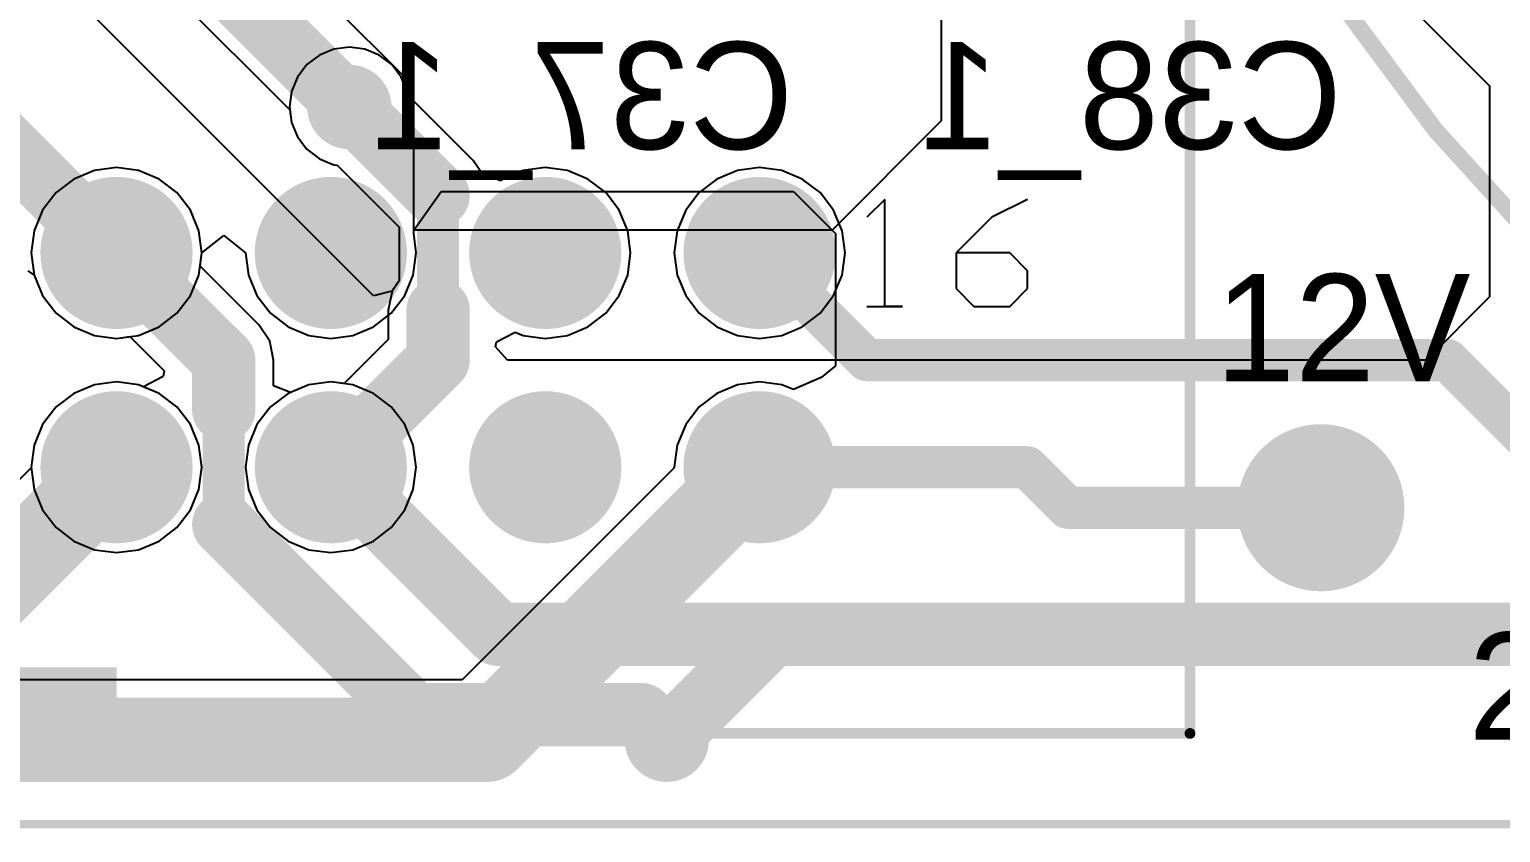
# Model space of a CAD drawing. Extents: x 5 to 126, y 30 to 120.
# Drawn here: x 50.2 to 67.63, y 29.9 to 39.42 of the extents above; entities that cross this region are included whole.
import ezdxf

# ---------------------------------------------------------------- set-up
doc = ezdxf.new("R2010")
doc.units = 0
doc.layers.get('0').update_dxf_attribs({"linetype": 'CONTINUOUS'})
for name, color, linetype in [('BOTTOMLAYER', 5, 'CONTINUOUS'), ('BOTTOMOVERLAY', 54, 'CONTINUOUS'), ('BOTTOMSOLDER', 6, 'CONTINUOUS'), ('MECHANICAL13', 56, 'CONTINUOUS'), ('MECHANICAL4', 56, 'CONTINUOUS'), ('MULTILAYER', 9, 'CONTINUOUS'), ('TOPLAYER', 1, 'CONTINUOUS'), ('TOPOVERLAY', 2, 'CONTINUOUS'), ('TOPSOLDER', 216, 'CONTINUOUS')]:
    doc.layers.add(name, color=color, linetype=linetype)

# ---------------------------------------------------------------- blocks, each defined once
blk = doc.blocks.new('61201621621_14')
at = {"layer": 'BOTTOMLAYER', "const_width": 0.8}
for points in [[(0.87, 1.27, 1), (1.67, 1.27, 1)], [(3.41, 1.27, 1), (4.21, 1.27, 1)], [(5.95, 1.27, 1), (6.75, 1.27, 1)], [(8.49, 1.27, 1), (9.29, 1.27, 1)], [(0.87, -1.27, 1), (1.67, -1.27, 1)], [(3.41, -1.27, 1), (4.21, -1.27, 1)], [(5.95, -1.27, 1), (6.75, -1.27, 1)], [(8.49, -1.27, 1), (9.29, -1.27, 1)]]:
    blk.add_lwpolyline(points, format="xyb", close=True, dxfattribs=at)
at = {"layer": 'BOTTOMSOLDER', "const_width": 0.902}
for points in [[(0.819, 1.27, 1), (1.721, 1.27, 1)], [(3.359, 1.27, 1), (4.261, 1.27, 1)], [(5.899, 1.27, 1), (6.801, 1.27, 1)], [(8.439, 1.27, 1), (9.341, 1.27, 1)], [(0.819, -1.27, 1), (1.721, -1.27, 1)], [(3.359, -1.27, 1), (4.261, -1.27, 1)], [(5.899, -1.27, 1), (6.801, -1.27, 1)], [(8.439, -1.27, 1), (9.341, -1.27, 1)]]:
    blk.add_lwpolyline(points, format="xyb", close=True, dxfattribs=at)
at = {"layer": 'MULTILAYER', "const_width": 0.8}
for points in [[(0.87, 1.27, 1), (1.67, 1.27, 1)], [(3.41, 1.27, 1), (4.21, 1.27, 1)], [(5.95, 1.27, 1), (6.75, 1.27, 1)], [(8.49, 1.27, 1), (9.29, 1.27, 1)], [(0.87, -1.27, 1), (1.67, -1.27, 1)], [(3.41, -1.27, 1), (4.21, -1.27, 1)], [(5.95, -1.27, 1), (6.75, -1.27, 1)], [(8.49, -1.27, 1), (9.29, -1.27, 1)]]:
    blk.add_lwpolyline(points, format="xyb", close=True, dxfattribs=at)
at = {"layer": 'TOPLAYER', "const_width": 0.8}
for points in [[(0.87, 1.27, 1), (1.67, 1.27, 1)], [(3.41, 1.27, 1), (4.21, 1.27, 1)], [(5.95, 1.27, 1), (6.75, 1.27, 1)], [(8.49, 1.27, 1), (9.29, 1.27, 1)], [(0.87, -1.27, 1), (1.67, -1.27, 1)], [(3.41, -1.27, 1), (4.21, -1.27, 1)], [(5.95, -1.27, 1), (6.75, -1.27, 1)], [(8.49, -1.27, 1), (9.29, -1.27, 1)]]:
    blk.add_lwpolyline(points, format="xyb", close=True, dxfattribs=at)
at = {"layer": 'TOPOVERLAY'}
for p, q in [((10.372, 1.905), (10.16, 1.693)), ((10.372, 0.635), (10.372, 1.905)), ((12.064, 1.905), (11.641, 1.693)), ((11.641, 1.693), (11.218, 1.27)), ((11.218, 1.27), (11.218, 0.847)), ((11.853, 1.27), (11.218, 1.27)), ((12.064, 1.058), (11.853, 1.27)), ((12.064, 0.847), (12.064, 1.058)), ((11.218, 0.847), (11.43, 0.635)), ((11.853, 0.635), (12.064, 0.847)), ((10.16, 0.635), (10.583, 0.635)), ((10.583, 0.635), (10.372, 0.635)), ((11.43, 0.635), (11.853, 0.635))]:
    blk.add_line(p, q, dxfattribs=at)
at = {"layer": 'TOPOVERLAY', "const_width": 0.127}
for points in [[(13.99, 4.675), (13.99, -4.425)], [(13.99, -4.425), (13.99, 4.675)], [(-13.99, -4.425), (13.99, -4.425)], [(-13.99, -4.425), (13.99, -4.425)]]:
    blk.add_lwpolyline(points, dxfattribs=at)
at = {"layer": 'TOPOVERLAY', "const_width": 0.0635}
blk.add_lwpolyline([(13.958, -4.425, 1), (14.022, -4.425, 1)], format="xyb", close=True, dxfattribs=at)
blk.add_lwpolyline([(13.958, -4.425, 1), (14.022, -4.425, 1)], format="xyb", close=True, dxfattribs=at)
blk.add_lwpolyline([(13.958, -4.425, 1), (14.022, -4.425, 1)], format="xyb", close=True, dxfattribs=at)
blk.add_lwpolyline([(13.958, -4.425, 1), (14.022, -4.425, 1)], format="xyb", close=True, dxfattribs=at)
at = {"layer": 'TOPOVERLAY'}
blk.add_solid([(-1.27, -4.425), (1.27, -4.425), (-1.27, -3.64), (1.27, -3.64)], dxfattribs=at)
at = {"layer": 'TOPSOLDER', "const_width": 0.902}
for points in [[(0.819, 1.27, 1), (1.721, 1.27, 1)], [(3.359, 1.27, 1), (4.261, 1.27, 1)], [(5.899, 1.27, 1), (6.801, 1.27, 1)], [(8.439, 1.27, 1), (9.341, 1.27, 1)], [(0.819, -1.27, 1), (1.721, -1.27, 1)], [(3.359, -1.27, 1), (4.261, -1.27, 1)], [(5.899, -1.27, 1), (6.801, -1.27, 1)], [(8.439, -1.27, 1), (9.341, -1.27, 1)]]:
    blk.add_lwpolyline(points, format="xyb", close=True, dxfattribs=at)
blk = doc.blocks.new('GDT_DIY_74')
at = {"layer": 'MECHANICAL13', "const_width": 0.2}
blk.add_lwpolyline([(18.5, 0, 1), (-18.5, 0, 1)], format="xyb", close=True, dxfattribs=at)
at = {"layer": 'TOPOVERLAY', "const_width": 0.2}
for points in [[(22.5, 0, 1), (-22.5, 0, 1)], [(18.5, 0, 1), (-18.5, 0, 1)]]:
    blk.add_lwpolyline(points, format="xyb", close=True, dxfattribs=at)
blk = doc.blocks.new('K_______5004_86')
at = {"layer": 'BOTTOMLAYER', "const_width": 0.889}
blk.add_lwpolyline([(-0.4445, 0, 1), (0.4445, 0, 1)], format="xyb", close=True, dxfattribs=at)
at = {"layer": 'BOTTOMSOLDER', "const_width": 0.9906}
blk.add_lwpolyline([(-0.4953, 0, 1), (0.4953, 0, 1)], format="xyb", close=True, dxfattribs=at)
at = {"layer": 'MULTILAYER', "const_width": 0.889}
blk.add_lwpolyline([(-0.4445, 0, 1), (0.4445, 0, 1)], format="xyb", close=True, dxfattribs=at)
at = {"layer": 'TOPLAYER', "const_width": 0.889}
blk.add_lwpolyline([(-0.4445, 0, 1), (0.4445, 0, 1)], format="xyb", close=True, dxfattribs=at)
at = {"layer": 'TOPSOLDER', "const_width": 0.9906}
blk.add_lwpolyline([(-0.4953, 0, 1), (0.4953, 0, 1)], format="xyb", close=True, dxfattribs=at)

msp = doc.modelspace()

# ---------------------------------------------------------------- linework, layer by layer
at = {"layer": 'BOTTOMLAYER'}
for p, q in [((47.853, 43.897), (53.284, 38.466)), ((54.277, 36.263), (47.347, 43.193)), ((63.8, 42.45), (67.5, 38.75)), ((53.634, 39.114), (53.487, 39.002)), ((53.805, 39.185), (53.634, 39.114)), ((53.989, 39.209), (53.805, 39.185)), ((54.173, 39.185), (53.989, 39.209)), ((54.344, 39.114), (54.173, 39.185)), ((54.491, 39.002), (54.344, 39.114)), ((53.487, 39.002), (53.375, 38.855)), ((54.603, 38.855), (54.491, 39.002)), ((53.375, 38.855), (53.304, 38.684)), ((54.674, 38.684), (54.603, 38.855)), ((67.5, 38.75), (67.5, 36.25)), ((53.304, 38.684), (53.28, 38.5)), ((54.679, 38.643), (54.674, 38.684)), ((55.457, 37.866), (54.679, 38.643)), ((53.28, 38.5), (53.304, 38.317)), ((53.284, 38.466), (53.304, 38.317)), ((53.304, 38.317), (53.375, 38.145)), ((53.304, 38.317), (53.375, 38.145)), ((53.375, 38.145), (53.487, 37.999)), ((53.375, 38.145), (53.487, 37.999)), ((53.487, 37.999), (53.634, 37.886)), ((53.487, 37.999), (53.634, 37.886)), ((53.634, 37.886), (53.805, 37.815)), ((53.634, 37.886), (53.805, 37.815)), ((55.558, 37.714), (55.457, 37.866)), ((50.968, 37.747), (50.724, 37.646)), ((51.23, 37.782), (50.968, 37.747)), ((51.492, 37.747), (51.23, 37.782)), ((51.736, 37.646), (51.492, 37.747)), ((53.805, 37.815), (53.846, 37.81)), ((53.805, 37.815), (53.846, 37.81)), ((53.846, 37.81), (54.578, 37.077)), ((53.846, 37.81), (54.578, 37.077)), ((55.778, 37.626), (55.558, 37.714)), ((56.048, 37.747), (55.804, 37.646)), ((56.31, 37.782), (56.048, 37.747)), ((56.572, 37.747), (56.31, 37.782)), ((56.816, 37.646), (56.572, 37.747)), ((58.588, 37.747), (58.344, 37.646)), ((58.85, 37.782), (58.588, 37.747)), ((59.112, 37.747), (58.85, 37.782)), ((59.356, 37.646), (59.112, 37.747)), ((50.515, 37.485), (50.354, 37.276)), ((50.724, 37.646), (50.515, 37.485)), ((51.945, 37.485), (51.736, 37.646)), ((52.106, 37.276), (51.945, 37.485)), ((55.804, 37.646), (55.778, 37.626)), ((57.026, 37.485), (56.816, 37.646)), ((57.186, 37.276), (57.026, 37.485)), ((58.135, 37.485), (57.974, 37.276)), ((58.344, 37.646), (58.135, 37.485)), ((59.566, 37.485), (59.356, 37.646)), ((59.726, 37.276), (59.566, 37.485)), ((50.354, 37.276), (50.253, 37.032)), ((52.207, 37.032), (52.106, 37.276)), ((57.287, 37.032), (57.186, 37.276)), ((57.974, 37.276), (57.873, 37.032)), ((59.827, 37.032), (59.726, 37.276)), ((50.253, 37.032), (50.218, 36.77)), ((52.242, 36.77), (52.207, 37.032)), ((54.578, 37.077), (54.578, 36.44)), ((54.578, 37.077), (54.578, 36.44)), ((57.322, 36.77), (57.287, 37.032)), ((57.873, 37.032), (57.838, 36.77)), ((59.862, 36.77), (59.827, 37.032)), ((50.218, 36.77), (50.253, 36.508)), ((52.221, 36.613), (52.242, 36.77)), ((52.917, 35.917), (52.221, 36.613)), ((57.287, 36.508), (57.322, 36.77)), ((57.838, 36.77), (57.873, 36.508)), ((59.827, 36.508), (59.862, 36.77)), ((50.253, 36.508), (50.354, 36.264)), ((54.578, 36.44), (54.495, 36.317)), ((54.578, 36.44), (54.502, 36.326)), ((57.186, 36.264), (57.287, 36.508)), ((57.873, 36.508), (57.974, 36.264)), ((59.726, 36.264), (59.827, 36.508)), ((50.354, 36.264), (50.515, 36.055)), ((54.492, 36.316), (54.277, 36.263)), ((54.495, 36.317), (54.45, 36.091)), ((54.502, 36.326), (54.492, 36.316)), ((57.026, 36.055), (57.186, 36.264)), ((57.974, 36.264), (58.135, 36.055)), ((59.566, 36.055), (59.726, 36.264)), ((54.45, 36.091), (54.45, 35.744)), ((67.5, 36.25), (66.75, 35.5)), ((50.515, 36.055), (50.724, 35.894)), ((53.045, 35.726), (52.917, 35.917)), ((56.816, 35.894), (57.026, 36.055)), ((58.135, 36.055), (58.344, 35.894)), ((59.356, 35.894), (59.566, 36.055)), ((50.724, 35.894), (50.968, 35.793)), ((50.968, 35.793), (51.23, 35.758)), ((51.23, 35.758), (51.387, 35.779)), ((51.387, 35.779), (51.796, 35.371)), ((54.45, 35.744), (53.927, 35.221)), ((55.733, 35.716), (55.955, 35.831)), ((55.955, 35.831), (56.048, 35.793)), ((56.048, 35.793), (56.31, 35.758)), ((56.31, 35.758), (56.572, 35.793)), ((56.572, 35.793), (56.816, 35.894)), ((58.344, 35.894), (58.588, 35.793)), ((58.588, 35.793), (58.85, 35.758)), ((58.85, 35.758), (59.112, 35.793)), ((59.112, 35.793), (59.356, 35.894)), ((53.09, 35.5), (53.045, 35.726)), ((55.722, 35.657), (55.733, 35.716)), ((55.862, 35.5), (55.722, 35.657)), ((53.09, 35.197), (53.09, 35.5)), ((66.75, 35.5), (55.862, 35.5)), ((51.23, 35.242), (50.968, 35.207)), ((51.492, 35.207), (51.23, 35.242)), ((51.782, 35.307), (51.549, 35.184)), ((51.796, 35.371), (51.782, 35.307)), ((53.77, 35.242), (53.508, 35.207)), ((53.927, 35.221), (53.77, 35.242)), ((50.724, 35.106), (50.515, 34.945)), ((50.968, 35.207), (50.724, 35.106)), ((51.549, 35.184), (51.492, 35.207)), ((53.293, 35.118), (53.09, 35.197)), ((53.508, 35.207), (53.293, 35.118)), ((50.515, 34.945), (50.354, 34.736)), ((50.354, 34.736), (50.253, 34.492)), ((50.253, 34.492), (50.218, 34.23)), ((50.219, 34.222), (47.706, 31.709)), ((50.218, 34.23), (50.219, 34.222))]:
    msp.add_line(p, q, dxfattribs=at)
for points, const_width in [([(53.739, 38.5, 1), (54.239, 38.5, 1)], 0.5), ([(53.802, 38.5, 1), (54.177, 38.5, 1)], 0.375), ([(54.853, 37.449, 1), (55.228, 37.449, 1)], 0.375), ([(54.915, 37.449, 1), (55.165, 37.449, 1)], 0.25), ([(51.043, 36.77, 1), (51.418, 36.77, 1)], 0.375), ([(54.853, 36.091, 1), (55.228, 36.091, 1)], 0.375), ([(54.915, 36.091, 1), (55.165, 36.091, 1)], 0.25), ([(52.313, 35.5, 1), (52.688, 35.5, 1)], 0.375), ([(52.313, 35.5, 1), (52.688, 35.5, 1)], 0.375), ([(54.853, 35.5, 1), (55.228, 35.5, 1)], 0.375), ([(54.853, 35.5, 1), (55.228, 35.5, 1)], 0.375), ([(52.313, 34.909, 1), (52.688, 34.909, 1)], 0.375), ([(52.375, 34.909, 1), (52.625, 34.909, 1)], 0.25), ([(50.98, 34.23, 1), (51.48, 34.23, 1)], 0.5), ([(53.583, 34.23, 1), (53.958, 34.23, 1)], 0.375), ([(53.583, 34.23, 1), (53.958, 34.23, 1)], 0.375), ([(52.313, 33.551, 1), (52.688, 33.551, 1)], 0.375), ([(52.375, 33.551, 1), (52.625, 33.551, 1)], 0.25), ([(55.563, 32.25, 1), (55.938, 32.25, 1)], 0.375), ([(55.563, 32.25, 1), (55.938, 32.25, 1)], 0.375), ([(54.567, 31.297, 1), (54.942, 31.297, 1)], 0.375), ([(54.567, 31.297, 1), (54.942, 31.297, 1)], 0.375), ([(57.266, 31.297, 1), (57.641, 31.297, 1)], 0.375), ([(57.266, 31.297, 1), (57.641, 31.297, 1)], 0.375), ([(57.5, 31, 1), (58, 31, 1)], 0.5), ([(57.563, 31, 1), (57.938, 31, 1)], 0.375)]:
    msp.add_lwpolyline(points, format="xyb", close=True, dxfattribs=dict(at, const_width=const_width))
for points, const_width in [([(53.989, 38.5), (55.04, 37.449)], 0.75), ([(55.04, 36.091), (55.04, 37.449)], 0.5), ([(51.23, 36.77), (52.5, 35.5)], 0.75), ([(55.04, 35.5), (55.04, 36.091)], 0.75), ([(52.5, 34.909), (52.5, 35.5)], 0.75), ([(53.77, 34.23), (55.04, 35.5)], 0.75), ([(52.5, 33.551), (52.5, 34.909)], 0.5), ([(48, 31), (51.23, 34.23)], 1), ([(53.77, 34.23), (55.75, 32.25)], 0.75), ([(52.5, 33.551), (54.754, 31.297)], 0.75), ([(55.75, 32.25), (104.73, 32.25)], 0.75), ([(54.754, 31.297), (57.453, 31.297)], 0.75), ([(57.453, 31.297), (57.75, 31)], 0.75)]:
    msp.add_lwpolyline(points, dxfattribs=dict(at, const_width=const_width))
at = {"layer": 'MECHANICAL4', "const_width": 0.1}
msp.add_lwpolyline([(26.25, 30), (126.25, 30)], dxfattribs=at)
at = {"layer": 'MULTILAYER', "const_width": 0.5}
for points in [[(53.739, 38.5, 1), (54.239, 38.5, 1)], [(57.5, 31, 1), (58, 31, 1)]]:
    msp.add_lwpolyline(points, format="xyb", close=True, dxfattribs=at)
at = {"layer": 'TOPLAYER'}
for p, q in [((61, 42.133), (61, 38.334)), ((54.754, 38.746), (53.25, 40.25)), ((54.754, 37.042), (54.754, 38.746)), ((61, 38.334), (59.708, 37.042)), ((54.754, 37.042), (55.076, 37.5)), ((55.076, 37.5), (59.25, 37.5)), ((59.25, 37.5), (59.75, 37)), ((52.242, 36.77), (52.5, 36.975)), ((52.5, 36.975), (52.758, 36.77)), ((54.752, 37), (54.754, 37.042)), ((54.782, 36.77), (54.752, 37)), ((59.708, 37.042), (54.754, 37.042)), ((59.75, 37), (59.75, 35.434)), ((52.207, 36.508), (52.242, 36.77)), ((52.758, 36.77), (52.793, 36.508)), ((54.747, 36.508), (54.782, 36.77)), ((50.178, 36.557), (50.253, 36.508)), ((50.253, 36.508), (50.354, 36.264)), ((52.106, 36.264), (52.207, 36.508)), ((52.793, 36.508), (52.894, 36.264)), ((54.646, 36.264), (54.747, 36.508)), ((50.354, 36.264), (50.515, 36.055)), ((51.945, 36.055), (52.106, 36.264)), ((52.894, 36.264), (53.055, 36.055)), ((54.485, 36.055), (54.646, 36.264)), ((50.515, 36.055), (50.724, 35.894)), ((51.736, 35.894), (51.945, 36.055)), ((53.055, 36.055), (53.264, 35.894)), ((54.276, 35.894), (54.485, 36.055)), ((50.724, 35.894), (50.968, 35.793)), ((50.968, 35.793), (51.23, 35.758)), ((51.23, 35.758), (51.492, 35.793)), ((51.492, 35.793), (51.736, 35.894)), ((53.264, 35.894), (53.508, 35.793)), ((53.508, 35.793), (53.77, 35.758)), ((53.77, 35.758), (54.032, 35.793)), ((54.032, 35.793), (54.276, 35.894)), ((59.75, 35.434), (59.579, 35.292)), ((51.23, 35.242), (50.968, 35.207)), ((51.492, 35.207), (51.23, 35.242)), ((53.77, 35.242), (53.508, 35.207)), ((54.032, 35.207), (53.77, 35.242)), ((58.85, 35.242), (58.588, 35.207)), ((59.112, 35.207), (58.85, 35.242)), ((59.579, 35.292), (59.25, 35.15)), ((50.724, 35.106), (50.515, 34.945)), ((50.968, 35.207), (50.724, 35.106)), ((51.736, 35.106), (51.492, 35.207)), ((51.945, 34.945), (51.736, 35.106)), ((53.264, 35.106), (53.055, 34.945)), ((53.508, 35.207), (53.264, 35.106)), ((54.276, 35.106), (54.032, 35.207)), ((54.485, 34.945), (54.276, 35.106)), ((58.344, 35.106), (58.135, 34.945)), ((58.588, 35.207), (58.344, 35.106)), ((59.25, 35.15), (59.112, 35.207)), ((50.515, 34.945), (50.354, 34.736)), ((52.106, 34.736), (51.945, 34.945)), ((53.055, 34.945), (52.894, 34.736)), ((54.646, 34.736), (54.485, 34.945)), ((58.135, 34.945), (57.974, 34.736)), ((50.354, 34.736), (50.253, 34.492)), ((52.207, 34.492), (52.106, 34.736)), ((52.894, 34.736), (52.793, 34.492)), ((54.747, 34.492), (54.646, 34.736)), ((57.974, 34.736), (57.873, 34.492)), ((50.253, 34.492), (50.218, 34.23)), ((52.242, 34.23), (52.207, 34.492)), ((52.793, 34.492), (52.758, 34.23)), ((54.782, 34.23), (54.747, 34.492)), ((57.873, 34.492), (57.838, 34.23)), ((50.218, 34.23), (50.253, 33.968)), ((52.207, 33.968), (52.242, 34.23)), ((52.758, 34.23), (52.793, 33.968)), ((54.747, 33.968), (54.782, 34.23)), ((57.839, 34.222), (55.326, 31.709)), ((57.838, 34.23), (57.839, 34.222)), ((50.253, 33.968), (50.354, 33.724)), ((52.106, 33.724), (52.207, 33.968)), ((52.793, 33.968), (52.894, 33.724)), ((54.646, 33.724), (54.747, 33.968)), ((50.354, 33.724), (50.515, 33.515)), ((51.945, 33.515), (52.106, 33.724)), ((52.894, 33.724), (53.055, 33.515)), ((54.485, 33.515), (54.646, 33.724)), ((50.515, 33.515), (50.724, 33.354)), ((51.736, 33.354), (51.945, 33.515)), ((53.055, 33.515), (53.264, 33.354)), ((54.276, 33.354), (54.485, 33.515)), ((50.724, 33.354), (50.968, 33.253)), ((51.492, 33.253), (51.736, 33.354)), ((53.264, 33.354), (53.508, 33.253)), ((54.032, 33.253), (54.276, 33.354)), ((50.968, 33.253), (51.23, 33.218)), ((51.23, 33.218), (51.492, 33.253)), ((53.508, 33.253), (53.77, 33.218)), ((53.77, 33.218), (54.032, 33.253)), ((55.326, 31.709), (38.794, 31.709))]:
    msp.add_line(p, q, dxfattribs=at)
for points, const_width in [([(50.972, 41.517), (53.989, 38.5)], 0.75), ([(48.75, 39.225), (51.205, 36.77)], 0.75), ([(51.205, 36.77), (51.23, 36.77)], 0.75), ([(58.85, 36.77), (60.12, 35.5)], 0.5), ([(60.12, 35.5), (67, 35.5)], 0.5), ([(67, 35.5), (68.75, 33.75)], 0.5), ([(55.62, 31), (58.85, 34.23)], 1), ([(58.85, 34.23), (62.02, 34.23)], 0.5), ([(62.02, 34.23), (62.5, 33.75)], 0.5), ([(62.5, 33.75), (65.5, 33.75)], 0.5), ([(57.75, 31), (59, 32.25)], 0.75), ([(59, 32.25), (107.27, 32.25)], 0.75), ([(38.5, 31), (55.62, 31)], 1)]:
    msp.add_lwpolyline(points, dxfattribs=dict(at, const_width=const_width))
for points, const_width in [([(53.739, 38.5, 1), (54.239, 38.5, 1)], 0.5), ([(53.802, 38.5, 1), (54.177, 38.5, 1)], 0.375), ([(51.018, 36.77, 1), (51.393, 36.77, 1)], 0.375), ([(51.018, 36.77, 1), (51.393, 36.77, 1)], 0.375), ([(51.043, 36.77, 1), (51.418, 36.77, 1)], 0.375), ([(58.725, 36.77, 1), (58.975, 36.77, 1)], 0.25), ([(59.995, 35.5, 1), (60.245, 35.5, 1)], 0.25), ([(59.995, 35.5, 1), (60.245, 35.5, 1)], 0.25), ([(66.875, 35.5, 1), (67.125, 35.5, 1)], 0.25), ([(66.875, 35.5, 1), (67.125, 35.5, 1)], 0.25), ([(58.6, 34.23, 1), (59.1, 34.23, 1)], 0.5), ([(58.725, 34.23, 1), (58.975, 34.23, 1)], 0.25), ([(61.895, 34.23, 1), (62.145, 34.23, 1)], 0.25), ([(61.895, 34.23, 1), (62.145, 34.23, 1)], 0.25), ([(62.375, 33.75, 1), (62.625, 33.75, 1)], 0.25), ([(62.375, 33.75, 1), (62.625, 33.75, 1)], 0.25), ([(65.375, 33.75, 1), (65.625, 33.75, 1)], 0.25), ([(58.813, 32.25, 1), (59.188, 32.25, 1)], 0.375), ([(58.813, 32.25, 1), (59.188, 32.25, 1)], 0.375), ([(55.37, 31, 1), (55.87, 31, 1)], 0.5), ([(55.37, 31, 1), (55.87, 31, 1)], 0.5), ([(57.5, 31, 1), (58, 31, 1)], 0.5), ([(57.563, 31, 1), (57.938, 31, 1)], 0.375)]:
    msp.add_lwpolyline(points, format="xyb", close=True, dxfattribs=dict(at, const_width=const_width))

# ---------------------------------------------------------------- block references
for name, p, rotation in [('GDT_DIY_74', (84.25, 52.5), 270), ('61201621621_14', (49.96, 35.5), 360), ('K_______5004_86', (65.5, 33.75), 90)]:
    msp.add_blockref(name, p, dxfattribs=dict(rotation=rotation))

# ---------------------------------------------------------------- texts
at = {"layer": 'BOTTOMOVERLAY', "text_generation_flag": 2}
for s, p in [('C37_1', (59.25, 38)), ('C38_1', (65.75, 38))]:
    msp.add_text(s, height=1.27, dxfattribs=at).set_placement(p)
at = {"layer": 'TOPOVERLAY'}
for s, p in [('12V', (64.25, 35.25)), ('24V', (67.25, 31))]:
    msp.add_text(s, height=1.27, dxfattribs=at).set_placement(p)

doc.saveas('drawing.dxf')
